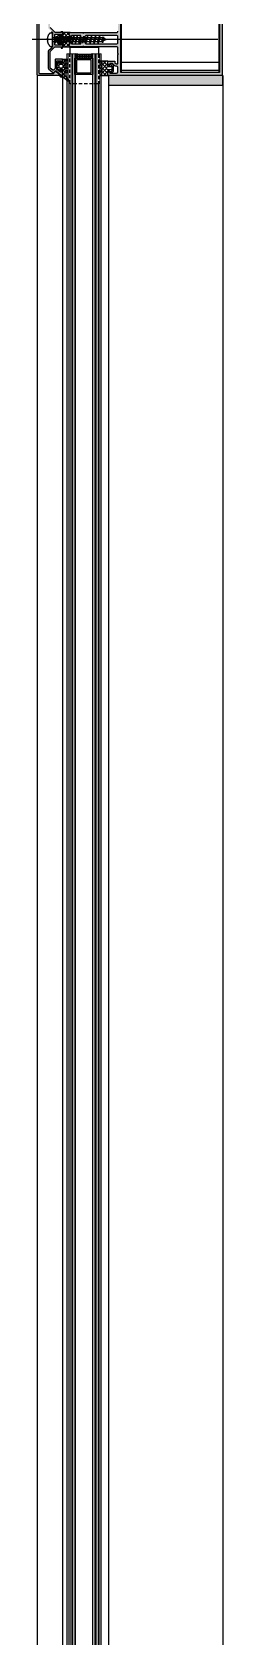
# Model space of a CAD drawing. Header units: millimetres. Extents: x 809 to 8159, y 33 to 4533.
# Drawn here: x 2919.5 to 2932.8, y 2025.2 to 2137.5 of the extents above; entities that cross this region are included whole.
import ezdxf

# ---------------------------------------------------------------- set-up
doc = ezdxf.new("R2010")
doc.units = ezdxf.units.MM
doc.linetypes.add('DASHDOT', pattern=[25.4, 12.7, -6.35, 0, -6.35])
doc.linetypes.add('HIDDEN', pattern=[0.375, 0.25, -0.125])
for name, color, linetype in [('1', 3, 'Continuous'), ('11', 11, 'Continuous'), ('3', 11, 'Continuous'), ('5', 11, 'Continuous'), ('EKSEN', 11, 'Continuous'), ('FITILLER', 240, 'Continuous'), ('GORUNUS-TARAMA', 11, 'Continuous')]:
    doc.layers.add(name, color=color, linetype=linetype)
doc.layers.add('cam', color=5, linetype='Continuous', lineweight=0)

# ---------------------------------------------------------------- blocks, each defined once
blk = doc.blocks.new('ajsdfxcvzx')
h = blk.add_hatch(color=256)
edge = h.paths.add_edge_path()
edge.add_arc((34875.96, -6452.02), 0.05, 90, 180)
edge.add_line((34875.91, -6452.02), (34875.91, -6456.66))
edge.add_arc((34875.96, -6456.66), 0.05, 180, 270)
edge.add_line((34875.96, -6456.71), (34876.92, -6456.71))
edge.add_line((34876.92, -6456.71), (34877.03, -6456.58))
edge.add_arc((34877.07, -6456.61), 0.05, 50, 140, ccw=False)
edge.add_line((34877.1, -6456.57), (34877.38, -6456.8))
edge.add_arc((34877.36, -6456.82), 0.02, -90, 50, ccw=False)
edge.add_line((34877.36, -6456.84), (34875.83, -6456.84))
edge.add_arc((34875.83, -6456.79), 0.05, 180, 270, ccw=False)
edge.add_line((34875.78, -6456.79), (34875.78, -6451.89))
edge.add_arc((34875.83, -6451.89), 0.05, 90, 180, ccw=False)
edge.add_line((34875.83, -6451.84), (34877.36, -6451.84))
edge.add_arc((34877.36, -6451.86), 0.02, -50, 90, ccw=False)
edge.add_line((34877.38, -6451.87), (34877.1, -6452.11))
edge.add_arc((34877.07, -6452.07), 0.05, 220, 310, ccw=False)
edge.add_line((34877.03, -6452.1), (34876.92, -6451.97))
edge.add_line((34876.92, -6451.97), (34875.96, -6451.97))
h = blk.add_hatch(color=256)
edge = h.paths.add_edge_path()
edge.add_line((34877.16, -6452.86), (34877.16, -6452.26))
edge.add_line((34877.16, -6452.26), (34877.44, -6452.03))
edge.add_line((34877.44, -6452.03), (34877.44, -6452.23))
edge.add_line((34877.44, -6452.23), (34877.51, -6452.23))
edge.add_arc((34877.51, -6452.18), 0.05, 270, 360)
edge.add_line((34877.56, -6452.18), (34877.56, -6451.84))
edge.add_line((34877.56, -6451.84), (34877.45, -6451.84))
edge.add_line((34877.45, -6451.84), (34877.1, -6452.14))
edge.add_arc((34877.06, -6452.1), 0.05, 220, 310, ccw=False)
edge.add_line((34877.03, -6452.14), (34876.95, -6452.05))
edge.add_arc((34876.91, -6452.08), 0.05, 40, 130)
edge.add_line((34876.88, -6452.04), (34876.58, -6452.3))
edge.add_arc((34876.61, -6452.33), 0.05, 130, 180)
edge.add_line((34876.56, -6452.33), (34876.56, -6453.51))
edge.add_arc((34876.61, -6453.51), 0.05, 180, 225)
edge.add_line((34876.57, -6453.55), (34876.75, -6453.73))
edge.add_line((34876.75, -6453.73), (34876.79, -6453.73))
edge.add_line((34876.79, -6453.73), (34876.79, -6453.77))
edge.add_line((34876.79, -6453.77), (34876.85, -6453.82))
edge.add_arc((34876.81, -6453.86), 0.05, 0, 45, ccw=False)
edge.add_line((34876.86, -6453.86), (34876.86, -6454.82))
edge.add_arc((34876.81, -6454.82), 0.05, -45, 0, ccw=False)
edge.add_line((34876.85, -6454.85), (34876.79, -6454.91))
edge.add_line((34876.79, -6454.91), (34876.79, -6454.95))
edge.add_line((34876.79, -6454.95), (34876.75, -6454.95))
edge.add_line((34876.75, -6454.95), (34876.57, -6455.13))
edge.add_arc((34876.61, -6455.16), 0.05, 135, 180)
edge.add_line((34876.56, -6455.16), (34876.56, -6456.34))
edge.add_arc((34876.61, -6456.34), 0.05, 180, 230)
edge.add_line((34876.58, -6456.38), (34876.88, -6456.64))
edge.add_arc((34876.91, -6456.6), 0.05, 230, 320)
edge.add_line((34876.95, -6456.63), (34877.03, -6456.54))
edge.add_arc((34877.06, -6456.57), 0.05, 50, 140, ccw=False)
edge.add_line((34877.1, -6456.53), (34877.45, -6456.83))
edge.add_line((34877.45, -6456.83), (34877.56, -6456.83))
edge.add_line((34877.56, -6456.83), (34877.56, -6456.5))
edge.add_arc((34877.51, -6456.5), 0.05, 0, 90)
edge.add_line((34877.51, -6456.45), (34877.44, -6456.45))
edge.add_line((34877.44, -6456.45), (34877.44, -6456.65))
edge.add_line((34877.44, -6456.65), (34877.16, -6456.42))
edge.add_line((34877.16, -6456.42), (34877.16, -6455.82))
edge.add_line((34877.16, -6455.82), (34877.44, -6455.82))
edge.add_line((34877.44, -6455.82), (34877.44, -6455.95))
edge.add_line((34877.44, -6455.95), (34877.51, -6455.95))
edge.add_arc((34877.51, -6455.9), 0.05, 270, 360)
edge.add_line((34877.56, -6455.9), (34877.56, -6455.7))
edge.add_line((34877.56, -6455.7), (34877.09, -6455.7))
edge.add_arc((34877.09, -6455.75), 0.05, 90, 180)
edge.add_line((34877.04, -6455.75), (34877.04, -6456.32))
edge.add_arc((34876.99, -6456.32), 0.05, -40, 0, ccw=False)
edge.add_line((34877.03, -6456.35), (34876.94, -6456.46))
edge.add_arc((34876.9, -6456.43), 0.05, 230, 320, ccw=False)
edge.add_line((34876.87, -6456.47), (34876.7, -6456.33))
edge.add_arc((34876.73, -6456.29), 0.05, 180, 230, ccw=False)
edge.add_line((34876.68, -6456.29), (34876.68, -6455.21))
edge.add_arc((34876.73, -6455.21), 0.05, 135, 180, ccw=False)
edge.add_line((34876.69, -6455.18), (34877.02, -6454.85))
edge.add_arc((34877.05, -6454.89), 0.05, 90, 135, ccw=False)
edge.add_line((34877.05, -6454.84), (34877.46, -6454.84))
edge.add_line((34877.46, -6454.84), (34877.46, -6454.94))
edge.add_line((34877.46, -6454.94), (34877.56, -6454.94))
edge.add_line((34877.56, -6454.94), (34877.56, -6454.64))
edge.add_arc((34877.51, -6454.64), 0.05, 0, 90)
edge.add_line((34877.51, -6454.59), (34877.44, -6454.59))
edge.add_line((34877.44, -6454.59), (34877.44, -6454.72))
edge.add_line((34877.44, -6454.72), (34877.06, -6454.72))
edge.add_arc((34877.06, -6454.67), 0.05, 180, 270, ccw=False)
edge.add_line((34877.01, -6454.67), (34877.01, -6454.01))
edge.add_arc((34877.06, -6454.01), 0.05, 90, 180, ccw=False)
edge.add_line((34877.06, -6453.96), (34877.44, -6453.96))
edge.add_line((34877.44, -6453.96), (34877.44, -6454.09))
edge.add_line((34877.44, -6454.09), (34877.51, -6454.09))
edge.add_arc((34877.51, -6454.04), 0.05, 270, 360)
edge.add_line((34877.56, -6454.04), (34877.56, -6453.74))
edge.add_line((34877.56, -6453.74), (34877.46, -6453.74))
edge.add_line((34877.46, -6453.74), (34877.46, -6453.84))
edge.add_line((34877.46, -6453.84), (34877.05, -6453.84))
edge.add_arc((34877.05, -6453.79), 0.05, 225, 270, ccw=False)
edge.add_line((34877.02, -6453.82), (34876.69, -6453.5))
edge.add_arc((34876.73, -6453.46), 0.05, 180, 225, ccw=False)
edge.add_line((34876.68, -6453.46), (34876.68, -6452.39))
edge.add_arc((34876.73, -6452.39), 0.05, 130, 180, ccw=False)
edge.add_line((34876.7, -6452.35), (34876.87, -6452.21))
edge.add_arc((34876.9, -6452.25), 0.05, 40, 130, ccw=False)
edge.add_line((34876.94, -6452.22), (34877.03, -6452.32))
edge.add_arc((34876.99, -6452.36), 0.05, 0, 40, ccw=False)
edge.add_line((34877.04, -6452.36), (34877.04, -6452.93))
edge.add_arc((34877.09, -6452.93), 0.05, 180, 270)
edge.add_line((34877.09, -6452.98), (34877.56, -6452.98))
edge.add_line((34877.56, -6452.98), (34877.56, -6452.78))
edge.add_arc((34877.51, -6452.78), 0.05, 0, 90)
edge.add_line((34877.51, -6452.73), (34877.44, -6452.73))
edge.add_line((34877.44, -6452.73), (34877.44, -6452.86))
edge.add_line((34877.44, -6452.86), (34877.16, -6452.86))
h = blk.add_hatch(color=256)
edge = h.paths.add_edge_path()
edge.add_line((34880.78, -6456.59), (34880.85, -6456.59))
edge.add_line((34880.85, -6456.59), (34880.85, -6456.68))
edge.add_line((34880.85, -6456.68), (34881.33, -6456.68))
edge.add_arc((34881.33, -6456.58), 0.1, -90, 0)
edge.add_line((34881.43, -6456.58), (34881.43, -6456.3))
edge.add_arc((34881.33, -6456.3), 0.1, 0, 90)
edge.add_line((34881.33, -6456.2), (34881.25, -6456.2))
edge.add_arc((34881.25, -6456.15), 0.05, 225, 270, ccw=False)
edge.add_line((34881.21, -6456.18), (34881.04, -6456.01))
edge.add_arc((34881.01, -6456.05), 0.05, 45, 90)
edge.add_line((34881.01, -6456), (34880.85, -6456))
edge.add_line((34880.85, -6456), (34880.85, -6456.09))
edge.add_line((34880.85, -6456.09), (34880.78, -6456.09))
edge.add_arc((34880.78, -6456.04), 0.05, -180, -90, ccw=False)
edge.add_line((34880.73, -6456.04), (34880.73, -6455.84))
edge.add_line((34880.73, -6455.84), (34881.17, -6455.84))
edge.add_arc((34881.17, -6455.89), 0.05, 0, 90, ccw=False)
edge.add_line((34881.22, -6455.89), (34881.22, -6455.96))
edge.add_arc((34881.27, -6455.96), 0.05, 180, 225)
edge.add_line((34881.23, -6455.99), (34881.27, -6456.02))
edge.add_arc((34881.3, -6455.99), 0.05, 225, 270)
edge.add_line((34881.3, -6456.04), (34881.38, -6456.04))
edge.add_arc((34881.38, -6455.99), 0.05, -90, 0)
edge.add_line((34881.43, -6455.99), (34881.43, -6455.74))
edge.add_line((34881.43, -6455.74), (34881.43, -6455.37))
edge.add_line((34881.43, -6455.37), (34881.46, -6455.34))
edge.add_line((34881.46, -6455.34), (34881.43, -6455.31))
edge.add_line((34881.43, -6455.31), (34881.43, -6454.94))
edge.add_arc((34881.34, -6454.93), 0.0919, -5.0705, 90.955)
edge.add_line((34881.33, -6454.84), (34879.06, -6454.84))
edge.add_arc((34879.04, -6454.84), 0.02, 0, 180)
edge.add_line((34879.02, -6454.84), (34879, -6454.84))
edge.add_arc((34878.98, -6454.84), 0.02, 0, 180)
edge.add_line((34878.96, -6454.84), (34878.03, -6454.84))
edge.add_line((34878.03, -6454.84), (34878.03, -6454.7))
edge.add_arc((34878.09, -6454.7), 0.06, 90, 180, ccw=False)
edge.add_line((34878.09, -6454.64), (34878.09, -6454.57))
edge.add_arc((34878.12, -6454.57), 0.03, 90, 180, ccw=False)
edge.add_line((34878.12, -6454.54), (34878.16, -6454.54))
edge.add_arc((34878.16, -6454.57), 0.03, 0, 90, ccw=False)
edge.add_line((34878.19, -6454.57), (34878.19, -6454.64))
edge.add_line((34878.19, -6454.64), (34878.83, -6454.64))
edge.add_line((34878.83, -6454.64), (34878.83, -6454.39))
edge.add_line((34878.83, -6454.39), (34878.88, -6454.34))
edge.add_line((34878.88, -6454.34), (34878.83, -6454.29))
edge.add_line((34878.83, -6454.29), (34878.83, -6454.04))
edge.add_line((34878.83, -6454.04), (34878.19, -6454.04))
edge.add_line((34878.19, -6454.04), (34878.19, -6454.11))
edge.add_arc((34878.16, -6454.11), 0.03, -90, 0, ccw=False)
edge.add_line((34878.16, -6454.14), (34878.12, -6454.14))
edge.add_arc((34878.12, -6454.11), 0.03, -180, -90, ccw=False)
edge.add_line((34878.09, -6454.11), (34878.09, -6454.04))
edge.add_arc((34878.09, -6453.98), 0.06, 180, 270, ccw=False)
edge.add_line((34878.03, -6453.98), (34878.03, -6453.84))
edge.add_line((34878.03, -6453.84), (34878.96, -6453.84))
edge.add_arc((34878.98, -6453.84), 0.02, 180, 360)
edge.add_line((34879, -6453.84), (34879.02, -6453.84))
edge.add_arc((34879.04, -6453.84), 0.02, 180, 360)
edge.add_line((34879.06, -6453.84), (34881.33, -6453.84))
edge.add_arc((34881.34, -6453.75), 0.0919, 269.045, 365.0705)
edge.add_line((34881.43, -6453.74), (34881.43, -6453.37))
edge.add_line((34881.43, -6453.37), (34881.46, -6453.34))
edge.add_line((34881.46, -6453.34), (34881.43, -6453.31))
edge.add_line((34881.43, -6453.31), (34881.43, -6452.94))
edge.add_line((34881.43, -6452.94), (34881.43, -6452.69))
edge.add_arc((34881.38, -6452.69), 0.05, 0, 90)
edge.add_line((34881.38, -6452.64), (34881.3, -6452.64))
edge.add_arc((34881.3, -6452.69), 0.05, 90, 135)
edge.add_line((34881.27, -6452.65), (34881.23, -6452.69))
edge.add_arc((34881.27, -6452.72), 0.05, 135, 180)
edge.add_line((34881.22, -6452.72), (34881.22, -6452.79))
edge.add_arc((34881.17, -6452.79), 0.05, -90, 0, ccw=False)
edge.add_line((34881.17, -6452.84), (34880.73, -6452.84))
edge.add_line((34880.73, -6452.84), (34880.73, -6452.64))
edge.add_arc((34880.78, -6452.64), 0.05, 90, 180, ccw=False)
edge.add_line((34880.78, -6452.59), (34880.85, -6452.59))
edge.add_line((34880.85, -6452.59), (34880.85, -6452.68))
edge.add_line((34880.85, -6452.68), (34881.01, -6452.68))
edge.add_arc((34881.01, -6452.63), 0.05, 270, 315)
edge.add_line((34881.04, -6452.66), (34881.21, -6452.49))
edge.add_arc((34881.25, -6452.53), 0.05, 90, 135, ccw=False)
edge.add_line((34881.25, -6452.48), (34881.33, -6452.48))
edge.add_arc((34881.33, -6452.38), 0.1, -90, 0)
edge.add_line((34881.43, -6452.38), (34881.43, -6452.1))
edge.add_arc((34881.33, -6452.1), 0.1, 0, 90)
edge.add_line((34881.33, -6452), (34880.85, -6452))
edge.add_line((34880.85, -6452), (34880.85, -6452.09))
edge.add_line((34880.85, -6452.09), (34880.78, -6452.09))
edge.add_arc((34880.78, -6452.04), 0.05, -180, -90, ccw=False)
edge.add_line((34880.73, -6452.04), (34880.73, -6451.84))
edge.add_line((34880.73, -6451.84), (34888.72, -6451.84))
edge.add_line((34888.72, -6451.84), (34888.72, -6456.84))
edge.add_line((34888.72, -6456.84), (34880.73, -6456.84))
edge.add_line((34880.73, -6456.84), (34880.73, -6456.64))
edge.add_arc((34880.78, -6456.64), 0.05, 90, 180, ccw=False)
h.paths.add_polyline_path([(34881.62, -6452.04), (34888.52, -6452.04), (34888.52, -6456.64), (34881.62, -6456.64), (34881.62, -6454.34)], flags=16)
edge = h.paths.add_edge_path(flags=16)
edge.add_arc((34879.22, -6454.54), 0.1, 180, 270)
edge.add_line((34879.22, -6454.64), (34881.32, -6454.64))
edge.add_arc((34881.32, -6454.54), 0.1, -90, 0)
edge.add_line((34881.42, -6454.54), (34881.42, -6454.14))
edge.add_arc((34881.32, -6454.14), 0.1, 0, 90)
edge.add_line((34881.32, -6454.04), (34879.22, -6454.04))
edge.add_arc((34879.22, -6454.14), 0.1, 90, 180)
edge.add_line((34879.12, -6454.14), (34879.12, -6454.54))
h = blk.add_hatch()
h.set_pattern_fill('NET', color=256, style=0)
h.set_pattern_definition([(360, (34936.89942, -6447.8807), (0, -0.125), []), (270, (34936.89942, -6447.8807), (-0.125, -1e-17), [])])
h.paths.add_polyline_path([(34878.48, -6455.63), (34879.64, -6455.63), (34879.64, -6455.33), (34879.44, -6455.37), (34879.2, -6455.39), (34878.94, -6455.39), (34878.62, -6455.36), (34878.48, -6455.34)])
at = {"layer": 'FITILLER'}
h = blk.add_hatch(dxfattribs=at)
h.set_pattern_fill('NET', color=256, scale=1.5, angle=45, style=0)
h.set_pattern_definition([(45, (34859.24764, -6376.30647), (-0.1325825, 0.1325825), []), (135, (34859.24764, -6376.30647), (-0.1325825, -0.1325825), [])])
edge = h.paths.add_edge_path(flags=16)
edge.add_arc((34877.55, -6454.36), 0.1, 270, 360, ccw=False)
edge.add_line((34877.55, -6454.46), (34877.39, -6454.46))
edge.add_arc((34877.39, -6454.36), 0.1, 180, 270, ccw=False)
edge.add_line((34877.29, -6454.36), (34877.29, -6454.31))
edge.add_arc((34877.39, -6454.31), 0.1, 90, 180, ccw=False)
edge.add_line((34877.39, -6454.21), (34877.55, -6454.21))
edge.add_arc((34877.55, -6454.31), 0.1, 0, 90, ccw=False)
edge.add_line((34877.65, -6454.31), (34877.65, -6454.36))
edge = h.paths.add_edge_path()
edge.add_line((34877.57, -6454.84), (34878.09, -6454.84))
edge.add_arc((34878.09, -6454.83), 0.01, 270, 405)
edge.add_line((34878.09, -6454.82), (34877.98, -6454.71))
edge.add_arc((34877.99, -6454.7), 0.00893, 135, 225, ccw=False)
edge.add_line((34877.98, -6454.7), (34878.09, -6454.59))
edge.add_arc((34878.09, -6454.58), 0.00893, 315, 405)
edge.add_line((34878.09, -6454.58), (34877.98, -6454.47))
edge.add_arc((34877.99, -6454.46), 0.00893, 135, 225, ccw=False)
edge.add_line((34877.98, -6454.45), (34878.09, -6454.34))
edge.add_arc((34878.09, -6454.34), 0.00893, 315, 405)
edge.add_line((34878.09, -6454.33), (34877.98, -6454.22))
edge.add_arc((34877.99, -6454.22), 0.00893, 135, 225, ccw=False)
edge.add_line((34877.98, -6454.21), (34878.09, -6454.1))
edge.add_arc((34878.09, -6454.09), 0.00893, 315, 405)
edge.add_line((34878.09, -6454.09), (34877.98, -6453.98))
edge.add_arc((34877.99, -6453.97), 0.00893, 135, 225, ccw=False)
edge.add_line((34877.98, -6453.97), (34878.09, -6453.85))
edge.add_arc((34878.09, -6453.85), 0.01, 315, 450)
edge.add_line((34878.09, -6453.84), (34877.57, -6453.84))
edge.add_line((34877.57, -6453.84), (34877.57, -6454.06))
edge.add_arc((34877.52, -6454.06), 0.05, -90, 0, ccw=False)
edge.add_line((34877.52, -6454.11), (34877.4, -6454.11))
edge.add_line((34877.4, -6454.11), (34877.4, -6454.01))
edge.add_line((34877.4, -6454.01), (34877.35, -6454.01))
edge.add_line((34877.35, -6454.01), (34877.22, -6454.09))
edge.add_arc((34877.24, -6454.13), 0.05, 120, 180)
edge.add_line((34877.19, -6454.13), (34877.19, -6454.54))
edge.add_arc((34877.24, -6454.54), 0.05, 180, 240)
edge.add_line((34877.22, -6454.59), (34877.35, -6454.66))
edge.add_line((34877.35, -6454.66), (34877.4, -6454.66))
edge.add_line((34877.4, -6454.66), (34877.4, -6454.56))
edge.add_line((34877.4, -6454.56), (34877.52, -6454.56))
edge.add_arc((34877.52, -6454.61), 0.05, 0, 90, ccw=False)
edge.add_line((34877.57, -6454.61), (34877.57, -6454.84))
h = blk.add_hatch(dxfattribs=at)
h.set_pattern_fill('NET', color=256, scale=1.5, angle=45, style=0)
h.set_pattern_definition([(45, (34863.1418, -6439.85046), (-0.1325825, 0.1325825), []), (135, (34863.1418, -6439.85046), (-0.1325825, -0.1325825), [])])
edge = h.paths.add_edge_path(flags=16)
edge.add_arc((34877.39, -6456.22), 0.1, 180, 270)
edge.add_line((34877.39, -6456.32), (34877.51, -6456.32))
edge.add_arc((34877.51, -6456.22), 0.1, 270, 360)
edge.add_line((34877.61, -6456.22), (34877.61, -6456.17))
edge.add_arc((34877.51, -6456.17), 0.1, 360, 450)
edge.add_line((34877.51, -6456.07), (34877.39, -6456.07))
edge.add_arc((34877.39, -6456.17), 0.1, 90, 180)
edge.add_line((34877.29, -6456.17), (34877.29, -6456.22))
edge = h.paths.add_edge_path()
edge.add_arc((34877.54, -6457.18), 0.2, 49.7669, 80)
edge.add_line((34877.58, -6456.98), (34877.44, -6456.96))
edge.add_arc((34877.45, -6456.91), 0.05, 195, 260, ccw=False)
edge.add_line((34877.4, -6456.92), (34877.38, -6456.85))
edge.add_line((34877.38, -6456.85), (34877.56, -6456.85))
edge.add_line((34877.56, -6456.85), (34877.56, -6456.47))
edge.add_arc((34877.51, -6456.47), 0.05, 360, 450)
edge.add_line((34877.51, -6456.42), (34877.39, -6456.42))
edge.add_line((34877.39, -6456.42), (34877.39, -6456.52))
edge.add_line((34877.39, -6456.52), (34877.34, -6456.52))
edge.add_line((34877.34, -6456.52), (34877.21, -6456.45))
edge.add_arc((34877.24, -6456.4), 0.05, 180, 240, ccw=False)
edge.add_line((34877.19, -6456.4), (34877.19, -6455.99))
edge.add_arc((34877.24, -6455.99), 0.05, 120, 180, ccw=False)
edge.add_line((34877.21, -6455.95), (34877.34, -6455.87))
edge.add_line((34877.34, -6455.87), (34877.39, -6455.87))
edge.add_line((34877.39, -6455.87), (34877.39, -6455.97))
edge.add_line((34877.39, -6455.97), (34877.51, -6455.97))
edge.add_arc((34877.51, -6455.92), 0.05, 270, 360)
edge.add_line((34877.56, -6455.92), (34877.56, -6455.7))
edge.add_line((34877.56, -6455.7), (34877.91, -6455.7))
edge.add_line((34877.91, -6455.7), (34877.91, -6455.85))
edge.add_line((34877.91, -6455.85), (34877.76, -6455.85))
edge.add_arc((34877.76, -6455.9), 0.05, 90, 180)
edge.add_line((34877.71, -6455.9), (34877.71, -6455.92))
edge.add_arc((34877.76, -6455.92), 0.05, 180, 270)
edge.add_line((34877.76, -6455.97), (34877.91, -6455.97))
edge.add_line((34877.91, -6455.97), (34877.91, -6456.12))
edge.add_line((34877.91, -6456.12), (34877.76, -6456.12))
edge.add_arc((34877.76, -6456.17), 0.05, 90, 180)
edge.add_line((34877.71, -6456.17), (34877.71, -6456.19))
edge.add_arc((34877.76, -6456.19), 0.05, 180, 270)
edge.add_line((34877.76, -6456.24), (34877.91, -6456.24))
edge.add_line((34877.91, -6456.24), (34877.91, -6456.39))
edge.add_line((34877.91, -6456.39), (34877.76, -6456.39))
edge.add_arc((34877.76, -6456.44), 0.05, 90, 180)
edge.add_line((34877.71, -6456.44), (34877.71, -6456.46))
edge.add_arc((34877.76, -6456.46), 0.05, 180, 270)
edge.add_line((34877.76, -6456.51), (34877.91, -6456.51))
edge.add_line((34877.91, -6456.51), (34877.91, -6456.66))
edge.add_line((34877.91, -6456.66), (34877.76, -6456.66))
edge.add_arc((34877.76, -6456.71), 0.05, 90, 180)
edge.add_line((34877.71, -6456.71), (34877.71, -6456.81))
edge.add_arc((34877.76, -6456.81), 0.05, 180, 220)
edge.add_line((34877.72, -6456.85), (34877.99, -6457.17))
edge.add_arc((34877.96, -6457.2), 0.05, -130.2331, 49.7669, ccw=False)
edge.add_line((34877.93, -6457.24), (34877.67, -6457.03))
h = blk.add_hatch(dxfattribs=at)
h.set_pattern_fill('NET', color=256, scale=1.5, angle=45, style=0)
h.set_pattern_definition([(45, (34867.11778, -6444.09198), (-0.1325825, 0.1325825), []), (135, (34867.11778, -6444.09198), (-0.1325825, -0.1325825), [])])
edge = h.paths.add_edge_path(flags=16)
edge.add_arc((34880.75, -6456.31), 0.1, 90, 180, ccw=False)
edge.add_line((34880.75, -6456.21), (34880.91, -6456.21))
edge.add_arc((34880.91, -6456.31), 0.1, 0, 90, ccw=False)
edge.add_line((34881.01, -6456.31), (34881.01, -6456.36))
edge.add_arc((34880.91, -6456.36), 0.1, -90, 0, ccw=False)
edge.add_line((34880.91, -6456.46), (34880.75, -6456.46))
edge.add_arc((34880.75, -6456.36), 0.1, 180, 270, ccw=False)
edge.add_line((34880.65, -6456.36), (34880.65, -6456.31))
edge = h.paths.add_edge_path()
edge.add_line((34880.73, -6455.84), (34880.22, -6455.84))
edge.add_arc((34880.22, -6455.85), 0.01, 90, 225)
edge.add_line((34880.21, -6455.86), (34880.32, -6455.97))
edge.add_arc((34880.31, -6455.97), 0.00893, -45, 45, ccw=False)
edge.add_line((34880.32, -6455.98), (34880.21, -6456.09))
edge.add_arc((34880.22, -6456.09), 0.00893, 135, 225)
edge.add_line((34880.21, -6456.1), (34880.32, -6456.21))
edge.add_arc((34880.31, -6456.22), 0.00893, -45, 45, ccw=False)
edge.add_line((34880.32, -6456.22), (34880.21, -6456.33))
edge.add_arc((34880.22, -6456.34), 0.00893, 135, 225)
edge.add_line((34880.21, -6456.34), (34880.32, -6456.45))
edge.add_arc((34880.31, -6456.46), 0.00893, -45, 45, ccw=False)
edge.add_line((34880.32, -6456.47), (34880.21, -6456.58))
edge.add_arc((34880.22, -6456.58), 0.00893, 135, 225)
edge.add_line((34880.21, -6456.59), (34880.32, -6456.7))
edge.add_arc((34880.31, -6456.7), 0.00893, -45, 45, ccw=False)
edge.add_line((34880.32, -6456.71), (34880.21, -6456.82))
edge.add_arc((34880.22, -6456.83), 0.01, 135, 270)
edge.add_line((34880.22, -6456.84), (34880.73, -6456.84))
edge.add_line((34880.73, -6456.84), (34880.73, -6456.61))
edge.add_arc((34880.78, -6456.61), 0.05, 90, 180, ccw=False)
edge.add_line((34880.78, -6456.56), (34880.9, -6456.56))
edge.add_line((34880.9, -6456.56), (34880.9, -6456.66))
edge.add_line((34880.9, -6456.66), (34880.95, -6456.66))
edge.add_line((34880.95, -6456.66), (34881.08, -6456.59))
edge.add_arc((34881.06, -6456.55), 0.05, 300, 360)
edge.add_line((34881.11, -6456.55), (34881.11, -6456.13))
edge.add_arc((34881.06, -6456.13), 0.05, 0, 60)
edge.add_line((34881.08, -6456.09), (34880.95, -6456.01))
edge.add_line((34880.95, -6456.01), (34880.9, -6456.01))
edge.add_line((34880.9, -6456.01), (34880.9, -6456.11))
edge.add_line((34880.9, -6456.11), (34880.78, -6456.11))
edge.add_arc((34880.78, -6456.06), 0.05, 180, 270, ccw=False)
edge.add_line((34880.73, -6456.06), (34880.73, -6455.84))
h = blk.add_hatch(dxfattribs=at)
h.set_pattern_fill('DOTS', color=256, scale=1.2, angle=-45, style=0)
h.set_pattern_definition([(315, (34786.5625, -6315.2768), (0.079549513, 0.026516504), [0, -0.075])])
h.paths.add_polyline_path([(34880.76, -6456.85), (34880.76, -6457.53), (34888.75, -6457.53), (34888.75, -6456.85)])
at = {"linetype": 'HIDDEN'}
for p, q in [((34878.06, -6457.42), (34878.06, -6455.34)), ((34880.06, -6455.36), (34880.06, -6457.42)), ((34880.06, -6457.42), (34878.06, -6457.42))]:
    blk.add_line(p, q, dxfattribs=at)
blk.add_line((34878.06, -6455.34), (34878.06, -6455.34))
at = {"elevation": 0}
for points in [[(34875.96, -6451.97, 0.414214), (34875.91, -6452.02), (34875.91, -6456.66, 0.414214), (34875.96, -6456.71), (34876.92, -6456.71), (34877.03, -6456.58, -0.414214), (34877.1, -6456.57), (34877.38, -6456.8, -0.700208), (34877.36, -6456.84), (34875.83, -6456.84, -0.414214), (34875.78, -6456.79), (34875.78, -6451.89, -0.414214), (34875.83, -6451.84), (34877.36, -6451.84, -0.700208), (34877.38, -6451.87), (34877.1, -6452.11, -0.414214), (34877.03, -6452.1), (34876.92, -6451.97)], [(34879.12, -6454.54, 0.414214), (34879.22, -6454.64), (34881.32, -6454.64, 0.414214), (34881.42, -6454.54), (34881.42, -6454.14, 0.414214), (34881.32, -6454.04), (34879.22, -6454.04, 0.414214), (34879.12, -6454.14)]]:
    blk.add_lwpolyline(points, format="xyb", close=True, dxfattribs=at)
for points in [[(34876.79, -6453.77), (34876.85, -6453.82, -0.198912), (34876.86, -6453.86), (34876.86, -6454.82, -0.198912), (34876.85, -6454.85), (34876.79, -6454.91), (34876.79, -6454.95), (34876.75, -6454.95), (34876.57, -6455.13, 0.198912), (34876.56, -6455.16), (34876.56, -6456.34, 0.221695), (34876.58, -6456.38), (34876.88, -6456.64, 0.414214), (34876.95, -6456.63), (34877.03, -6456.54, -0.414214), (34877.1, -6456.53), (34877.45, -6456.83), (34877.56, -6456.83), (34877.56, -6456.5, 0.414214), (34877.51, -6456.45), (34877.44, -6456.45), (34877.44, -6456.65), (34877.16, -6456.42), (34877.16, -6455.82), (34877.44, -6455.82), (34877.44, -6455.95), (34877.51, -6455.95, 0.414214), (34877.56, -6455.9), (34877.56, -6455.7), (34877.09, -6455.7, 0.414214), (34877.04, -6455.75), (34877.04, -6456.32, -0.176327), (34877.03, -6456.35), (34876.94, -6456.46, -0.414214), (34876.87, -6456.47), (34876.7, -6456.33, -0.221695), (34876.68, -6456.29), (34876.68, -6455.21, -0.198912), (34876.69, -6455.18), (34877.02, -6454.85, -0.198912), (34877.05, -6454.84), (34877.46, -6454.84), (34877.46, -6454.94), (34877.56, -6454.94), (34877.56, -6454.64, 0.414214), (34877.51, -6454.59), (34877.44, -6454.59), (34877.44, -6454.72), (34877.06, -6454.72, -0.414214), (34877.01, -6454.67), (34877.01, -6454.01, -0.414214), (34877.06, -6453.96), (34877.44, -6453.96), (34877.44, -6454.09), (34877.51, -6454.09, 0.414214), (34877.56, -6454.04), (34877.56, -6453.74)], [(34877.46, -6453.74), (34877.46, -6453.84), (34877.05, -6453.84, -0.198912), (34877.02, -6453.82), (34876.69, -6453.5, -0.198912)], [(34888.72, -6451.84), (34888.72, -6456.84), (34880.73, -6456.84), (34880.73, -6456.64, -0.414214), (34880.78, -6456.59), (34880.85, -6456.59), (34880.85, -6456.68), (34881.33, -6456.68, 0.414214), (34881.43, -6456.58), (34881.43, -6456.3, 0.414214), (34881.33, -6456.2), (34881.25, -6456.2, -0.198912), (34881.21, -6456.18), (34881.04, -6456.01, 0.198912), (34881.01, -6456), (34880.85, -6456), (34880.85, -6456.09), (34880.78, -6456.09, -0.414214), (34880.73, -6456.04), (34880.73, -6455.84), (34881.17, -6455.84, -0.414214), (34881.22, -6455.89), (34881.22, -6455.96, 0.198912), (34881.23, -6455.99), (34881.27, -6456.02, 0.198912), (34881.3, -6456.04), (34881.38, -6456.04, 0.414214), (34881.43, -6455.99), (34881.43, -6455.74), (34881.43, -6455.37), (34881.46, -6455.34), (34881.43, -6455.31), (34881.43, -6454.94, 0.445362), (34881.33, -6454.84), (34879.06, -6454.84, 1), (34879.02, -6454.84), (34879, -6454.84, 1), (34878.96, -6454.84), (34878.03, -6454.84), (34878.03, -6454.7, -0.414214), (34878.09, -6454.64), (34878.09, -6454.57, -0.414214), (34878.12, -6454.54), (34878.16, -6454.54, -0.414214), (34878.19, -6454.57), (34878.19, -6454.64), (34878.83, -6454.64), (34878.83, -6454.39), (34878.88, -6454.34), (34878.83, -6454.29), (34878.83, -6454.04), (34878.19, -6454.04), (34878.19, -6454.11, -0.414214), (34878.16, -6454.14), (34878.12, -6454.14, -0.414214), (34878.09, -6454.11), (34878.09, -6454.04, -0.414214), (34878.03, -6453.98), (34878.03, -6453.84), (34878.96, -6453.84, 1), (34879, -6453.84), (34879.02, -6453.84, 1), (34879.06, -6453.84), (34881.33, -6453.84, 0.445362), (34881.43, -6453.74)]]:
    blk.add_lwpolyline(points, format="xyb", dxfattribs=at)
for points in [[(34881.62, -6452.04), (34888.52, -6452.04), (34888.52, -6456.64), (34881.62, -6456.64), (34881.62, -6454.34)], [(34878.45, -6455.64), (34879.64, -6455.64), (34879.64, -6456.78), (34878.45, -6456.78)], [(34878.48, -6455.63), (34879.64, -6455.63), (34879.64, -6455.33), (34879.44, -6455.37), (34879.2, -6455.39), (34878.94, -6455.39), (34878.62, -6455.36), (34878.48, -6455.34)], [(34878.55, -6455.74), (34879.54, -6455.74), (34879.54, -6456.68), (34878.55, -6456.68)]]:
    blk.add_lwpolyline(points, close=True, dxfattribs=at)
at = {"layer": '1', "linetype": 'DASHDOT', "ltscale": 10}
for p, q in [((34876.7, -6453.86), (34876.85, -6453.86)), ((34876.85, -6454.81), (34876.85, -6453.86)), ((34876.7, -6454.81), (34876.85, -6454.81)), ((34876.85, -6454.2), (34877.11, -6454.2)), ((34876.85, -6454.48), (34877.01, -6454.48)), ((34877.01, -6454.2), (34877, -6454.2)), ((34877.01, -6454.2), (34877, -6454.2)), ((34877, -6454.48), (34877.01, -6454.48)), ((34877.01, -6454.48), (34877.14, -6454.1)), ((34877.01, -6454.2), (34877.11, -6454.2)), ((34877.01, -6454.2), (34877.01, -6454.2)), ((34877.01, -6454.2), (34877.01, -6454.2)), ((34877.04, -6454.58), (34877.01, -6454.48)), ((34877.04, -6454.58), (34877.14, -6454.1)), ((34877.18, -6454.2), (34877.04, -6454.58)), ((34877.08, -6454.48), (34877.21, -6454.48)), ((34877.14, -6454.1), (34877.18, -6454.2)), ((34877.18, -6454.2), (34877.31, -6454.2)), ((34877.21, -6454.48), (34877.34, -6454.1)), ((34877.24, -6454.58), (34877.21, -6454.48)), ((34877.24, -6454.58), (34877.34, -6454.1))]:
    blk.add_line(p, q, dxfattribs=at)
for centre, radius, start, end in [((34877.14, -6454.34), 0.653, 133.312, 171.5928), ((34876.41, -6454.34), 0.13, 312.6849, 47.3151), ((34877.14, -6454.34), 0.653, 188.4072, 226.688)]:
    blk.add_arc(centre, radius, start, end, dxfattribs=at)
at = {"layer": '11'}
for p, q in [((34877.38, -6454.2), (34877.24, -6454.58)), ((34877.28, -6454.48), (34877.41, -6454.48)), ((34877.34, -6454.1), (34877.38, -6454.2)), ((34877.38, -6454.2), (34877.51, -6454.2)), ((34877.41, -6454.48), (34877.54, -6454.1)), ((34877.44, -6454.58), (34877.41, -6454.48)), ((34877.44, -6454.58), (34877.54, -6454.1)), ((34877.58, -6454.2), (34877.44, -6454.58)), ((34877.48, -6454.48), (34877.61, -6454.48)), ((34877.54, -6454.1), (34877.58, -6454.2)), ((34877.58, -6454.2), (34877.71, -6454.2)), ((34877.61, -6454.48), (34877.74, -6454.1)), ((34877.64, -6454.58), (34877.61, -6454.48)), ((34877.64, -6454.58), (34877.74, -6454.1)), ((34877.78, -6454.2), (34877.64, -6454.58)), ((34877.68, -6454.48), (34877.81, -6454.48)), ((34877.74, -6454.1), (34877.78, -6454.2)), ((34877.78, -6454.2), (34877.91, -6454.2)), ((34877.81, -6454.48), (34877.94, -6454.1)), ((34877.84, -6454.58), (34877.81, -6454.48)), ((34877.94, -6454.1), (34877.84, -6454.58)), ((34877.84, -6454.58), (34877.98, -6454.2)), ((34877.88, -6454.48), (34878.01, -6454.48)), ((34877.98, -6454.2), (34877.94, -6454.1)), ((34877.98, -6454.2), (34878.11, -6454.2)), ((34878.01, -6454.48), (34878.14, -6454.1)), ((34878.04, -6454.58), (34878.01, -6454.48)), ((34878.04, -6454.58), (34878.14, -6454.1)), ((34878.18, -6454.2), (34878.04, -6454.58)), ((34878.18, -6454.2), (34878.04, -6454.58)), ((34878.08, -6454.48), (34878.21, -6454.48)), ((34878.14, -6454.1), (34878.18, -6454.2)), ((34878.18, -6454.2), (34878.31, -6454.2)), ((34878.21, -6454.48), (34878.34, -6454.1)), ((34878.24, -6454.58), (34878.21, -6454.48)), ((34878.24, -6454.58), (34878.34, -6454.1)), ((34878.38, -6454.2), (34878.24, -6454.58)), ((34878.28, -6454.48), (34878.44, -6454.48)), ((34878.34, -6454.1), (34878.38, -6454.2)), ((34878.38, -6454.2), (34878.54, -6454.2)), ((34878.44, -6454.48), (34878.57, -6454.1)), ((34878.47, -6454.58), (34878.44, -6454.48)), ((34878.47, -6454.58), (34878.57, -6454.1)), ((34878.61, -6454.2), (34878.47, -6454.58)), ((34878.51, -6454.48), (34878.68, -6454.48)), ((34878.57, -6454.1), (34878.61, -6454.2)), ((34878.61, -6454.2), (34878.78, -6454.2)), ((34878.68, -6454.48), (34878.81, -6454.1)), ((34878.71, -6454.58), (34878.68, -6454.48)), ((34878.71, -6454.58), (34878.81, -6454.1)), ((34878.85, -6454.2), (34878.71, -6454.58)), ((34878.85, -6454.2), (34878.71, -6454.58)), ((34878.75, -6454.48), (34878.92, -6454.48)), ((34878.81, -6454.1), (34878.85, -6454.2)), ((34878.85, -6454.2), (34879.02, -6454.2)), ((34878.92, -6454.48), (34879.05, -6454.1)), ((34878.95, -6454.58), (34878.92, -6454.48)), ((34878.95, -6454.58), (34879.05, -6454.1)), ((34879.09, -6454.2), (34878.95, -6454.58)), ((34879.09, -6454.2), (34878.95, -6454.58)), ((34878.99, -6454.48), (34879.15, -6454.48)), ((34879.05, -6454.1), (34879.09, -6454.2)), ((34879.09, -6454.2), (34879.26, -6454.2)), ((34879.15, -6454.48), (34879.29, -6454.1)), ((34879.19, -6454.58), (34879.15, -6454.48)), ((34879.19, -6454.58), (34879.29, -6454.1)), ((34879.33, -6454.2), (34879.19, -6454.58)), ((34879.33, -6454.2), (34879.19, -6454.58)), ((34879.23, -6454.48), (34879.44, -6454.48)), ((34879.29, -6454.1), (34879.33, -6454.2)), ((34879.33, -6454.2), (34879.54, -6454.2)), ((34879.44, -6454.48), (34879.58, -6454.1)), ((34879.48, -6454.58), (34879.44, -6454.48)), ((34879.48, -6454.58), (34879.58, -6454.1)), ((34879.61, -6454.2), (34879.48, -6454.58)), ((34879.61, -6454.2), (34879.48, -6454.58)), ((34879.51, -6454.48), (34879.73, -6454.48)), ((34879.58, -6454.1), (34879.61, -6454.2)), ((34879.61, -6454.2), (34879.83, -6454.2)), ((34879.73, -6454.48), (34879.86, -6454.1)), ((34879.76, -6454.58), (34879.73, -6454.48)), ((34879.76, -6454.58), (34879.86, -6454.1)), ((34879.9, -6454.2), (34879.76, -6454.58)), ((34879.9, -6454.2), (34879.76, -6454.58)), ((34879.8, -6454.48), (34880.01, -6454.48)), ((34879.86, -6454.1), (34879.9, -6454.2)), ((34879.9, -6454.2), (34880.11, -6454.2)), ((34880.01, -6454.48), (34880.15, -6454.1)), ((34880.05, -6454.58), (34880.01, -6454.48)), ((34880.05, -6454.58), (34880.15, -6454.1)), ((34880.18, -6454.2), (34880.05, -6454.58)), ((34880.18, -6454.2), (34880.05, -6454.58)), ((34880.08, -6454.48), (34880.23, -6454.48)), ((34880.15, -6454.1), (34880.18, -6454.2)), ((34880.18, -6454.2), (34880.33, -6454.2)), ((34880.31, -6454.46), (34880.24, -6454.48)), ((34880.31, -6454.46), (34880.41, -6454.15)), ((34880.34, -6454.56), (34880.31, -6454.46)), ((34880.34, -6454.56), (34880.41, -6454.15)), ((34880.39, -6454.22), (34880.34, -6454.2)), ((34880.45, -6454.25), (34880.34, -6454.56)), ((34880.65, -6454.34), (34880.39, -6454.43)), ((34880.41, -6454.15), (34880.45, -6454.25)), ((34880.65, -6454.34), (34880.45, -6454.25))]:
    blk.add_line(p, q, dxfattribs=at)
for centre, start, end in [((34880.23, -6454.46), 270, 289.1116), ((34880.33, -6454.22), 65.3251, 90)]:
    blk.add_arc(centre, 0.02, start, end, dxfattribs=at)
at = {"layer": '3'}
for p, q in [((34878.06, -6454.88), (34878.06, -6455.34)), ((34880.06, -6454.88), (34878.06, -6454.88)), ((34880.06, -6454.88), (34880.06, -6455.34))]:
    blk.add_line(p, q, dxfattribs=at)
at = {"layer": '5'}
for p, q in [((34875.78, -6456.84), (34875.78, -6641.45)), ((34877.56, -6456.84), (34877.56, -6641.45)), ((34880.76, -6456.84), (34880.76, -6641.45)), ((34888.76, -6456.84), (34888.76, -6641.45))]:
    blk.add_line(p, q, dxfattribs=at)
at = {"layer": 'cam'}
for p, q in [((34877.86, -6641.45), (34877.86, -6455.34)), ((34877.86, -6455.34), (34878.46, -6455.34)), ((34877.96, -6641.45), (34877.96, -6455.34)), ((34878.16, -6641.45), (34878.16, -6455.34)), ((34878.26, -6641.45), (34878.26, -6455.34)), ((34878.36, -6641.45), (34878.36, -6455.34)), ((34878.46, -6641.45), (34878.46, -6455.34)), ((34879.66, -6641.4), (34879.66, -6455.34)), ((34879.66, -6455.34), (34880.26, -6455.34)), ((34879.76, -6641.4), (34879.76, -6455.34)), ((34879.86, -6641.4), (34879.86, -6455.34)), ((34879.96, -6641.4), (34879.96, -6455.34)), ((34880.16, -6641.4), (34880.16, -6455.34)), ((34880.26, -6641.4), (34880.26, -6455.34)), ((34880.06, -6641.4), (34880.06, -6457.46)), ((34878.06, -6641.45), (34878.06, -6457.46))]:
    blk.add_line(p, q, dxfattribs=at)
at = {"layer": 'EKSEN', "linetype": 'DASHDOT', "ltscale": 5}
blk.add_line((34888.42, -6454.34), (34875.43, -6454.34), dxfattribs=at)
at = {"layer": 'FITILLER', "elevation": 0}
for points in [[(34877.57, -6454.84), (34878.09, -6454.84, 0.668179), (34878.09, -6454.82), (34877.98, -6454.71, -0.414214), (34877.98, -6454.7), (34878.09, -6454.59, 0.414214), (34878.09, -6454.58), (34877.98, -6454.47, -0.414214), (34877.98, -6454.45), (34878.09, -6454.34, 0.414214), (34878.09, -6454.33), (34877.98, -6454.22, -0.414214), (34877.98, -6454.21), (34878.09, -6454.1, 0.414214), (34878.09, -6454.09), (34877.98, -6453.98, -0.414214), (34877.98, -6453.97), (34878.09, -6453.85, 0.668179), (34878.09, -6453.84), (34877.57, -6453.84), (34877.57, -6454.06, -0.414214), (34877.52, -6454.11), (34877.4, -6454.11), (34877.4, -6454.01), (34877.35, -6454.01), (34877.22, -6454.09, 0.267949), (34877.19, -6454.13), (34877.19, -6454.54, 0.267949), (34877.22, -6454.59), (34877.35, -6454.66), (34877.4, -6454.66), (34877.4, -6454.56), (34877.52, -6454.56, -0.414214), (34877.57, -6454.61)], [(34877.65, -6454.36, -0.414214), (34877.55, -6454.46), (34877.39, -6454.46, -0.414214), (34877.29, -6454.36), (34877.29, -6454.31, -0.414214), (34877.39, -6454.21), (34877.55, -6454.21, -0.414214), (34877.65, -6454.31)], [(34877.67, -6457.03, 0.132688), (34877.58, -6456.98), (34877.44, -6456.96, -0.291473), (34877.4, -6456.92), (34877.38, -6456.85), (34877.56, -6456.85), (34877.56, -6456.47, 0.414214), (34877.51, -6456.42), (34877.39, -6456.42), (34877.39, -6456.52), (34877.34, -6456.52), (34877.21, -6456.45, -0.267949), (34877.19, -6456.4), (34877.19, -6455.99, -0.267949), (34877.21, -6455.95), (34877.34, -6455.87), (34877.39, -6455.87), (34877.39, -6455.97), (34877.51, -6455.97, 0.414214), (34877.56, -6455.92), (34877.56, -6455.7), (34877.91, -6455.7), (34877.91, -6455.85), (34877.76, -6455.85, 0.414214), (34877.71, -6455.9), (34877.71, -6455.92, 0.414214), (34877.76, -6455.97), (34877.91, -6455.97), (34877.91, -6456.12), (34877.76, -6456.12, 0.414214), (34877.71, -6456.17), (34877.71, -6456.19, 0.414214), (34877.76, -6456.24), (34877.91, -6456.24), (34877.91, -6456.39), (34877.76, -6456.39, 0.414214), (34877.71, -6456.44), (34877.71, -6456.46, 0.414214), (34877.76, -6456.51), (34877.91, -6456.51), (34877.91, -6456.66), (34877.76, -6456.66, 0.414214), (34877.71, -6456.71), (34877.71, -6456.81, 0.176327), (34877.72, -6456.85), (34877.99, -6457.17, -1), (34877.93, -6457.24)], [(34877.29, -6456.22, 0.414214), (34877.39, -6456.32), (34877.51, -6456.32, 0.414214), (34877.61, -6456.22), (34877.61, -6456.17, 0.414214), (34877.51, -6456.07), (34877.39, -6456.07, 0.414214), (34877.29, -6456.17)], [(34880.73, -6455.84), (34880.22, -6455.84, 0.668179), (34880.21, -6455.86), (34880.32, -6455.97, -0.414214), (34880.32, -6455.98), (34880.21, -6456.09, 0.414214), (34880.21, -6456.1), (34880.32, -6456.21, -0.414214), (34880.32, -6456.22), (34880.21, -6456.33, 0.414214), (34880.21, -6456.34), (34880.32, -6456.45, -0.414214), (34880.32, -6456.47), (34880.21, -6456.58, 0.414214), (34880.21, -6456.59), (34880.32, -6456.7, -0.414214), (34880.32, -6456.71), (34880.21, -6456.82, 0.668179), (34880.22, -6456.84), (34880.73, -6456.84), (34880.73, -6456.61, -0.414214), (34880.78, -6456.56), (34880.9, -6456.56), (34880.9, -6456.66), (34880.95, -6456.66), (34881.08, -6456.59, 0.267949), (34881.11, -6456.55), (34881.11, -6456.13, 0.267949), (34881.08, -6456.09), (34880.95, -6456.01), (34880.9, -6456.01), (34880.9, -6456.11), (34880.78, -6456.11, -0.414214), (34880.73, -6456.06)], [(34880.65, -6456.31, -0.414214), (34880.75, -6456.21), (34880.91, -6456.21, -0.414214), (34881.01, -6456.31), (34881.01, -6456.36, -0.414214), (34880.91, -6456.46), (34880.75, -6456.46, -0.414214), (34880.65, -6456.36)]]:
    blk.add_lwpolyline(points, format="xyb", close=True, dxfattribs=at)
blk.add_lwpolyline([(34880.76, -6456.85), (34880.76, -6457.53), (34888.75, -6457.53), (34888.75, -6456.85)], close=True, dxfattribs=at)
at = {"layer": 'GORUNUS-TARAMA'}
for p, q in [((34881.68, -6456.62), (34881.68, -6452.05)), ((34888.51, -6456.62), (34888.51, -6452.05)), ((34881.68, -6455.92), (34888.51, -6455.92)), ((34881.68, -6456.48), (34888.51, -6456.48)), ((34881.68, -6456.62), (34888.51, -6456.62))]:
    blk.add_line(p, q, dxfattribs=at)

msp = doc.modelspace()

# ---------------------------------------------------------------- block references
at = {"layer": 'GORUNUS-TARAMA'}
msp.add_blockref('ajsdfxcvzx', (-31955.96, 8591.27), dxfattribs=at)

doc.saveas('drawing.dxf')
